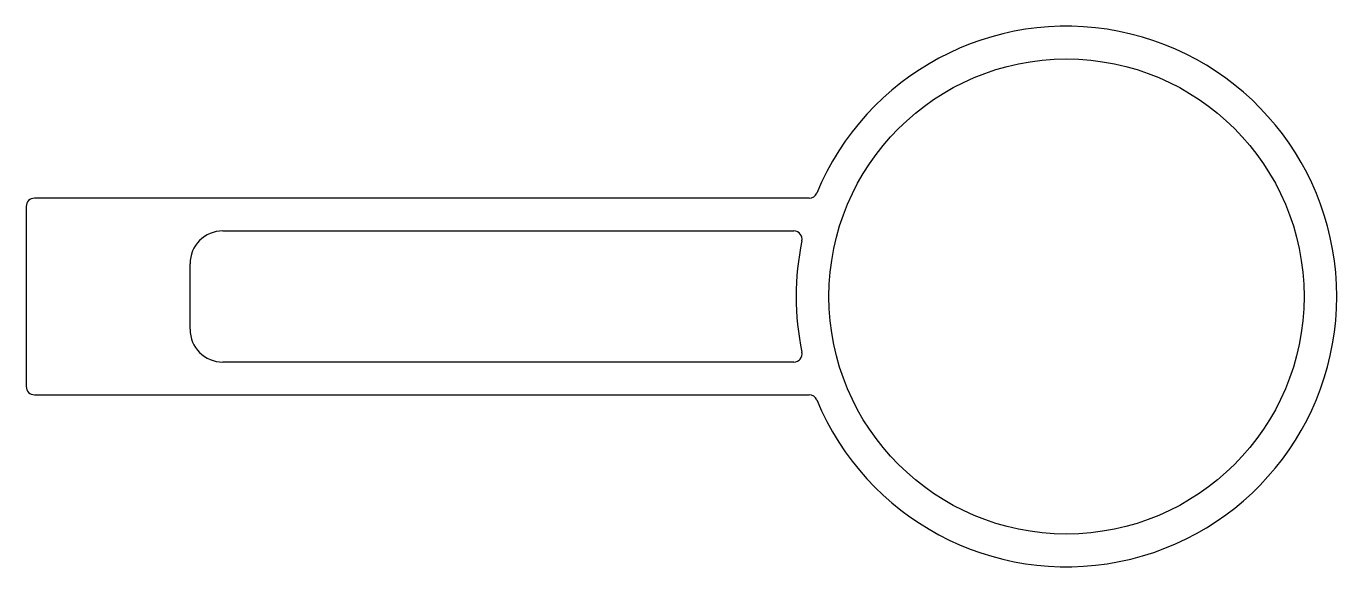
# Model space of a CAD drawing. Extents: x 2259.5 to 2339.5, y 1003.9 to 1036.9.
import ezdxf

# ---------------------------------------------------------------- set-up
doc = ezdxf.new("R2010")
doc.units = 0
doc.layers.get('0').update_dxf_attribs({"linetype": 'CONTINUOUS'})

msp = doc.modelspace()

# ---------------------------------------------------------------- linework, layer by layer
for p, q in [((2307.295, 1026.435), (2260.003, 1026.435)), ((2259.503, 1025.935), (2259.503, 1014.935)), ((2271.503, 1024.435), (2306.367, 1024.435)), ((2269.503, 1018.435), (2269.503, 1022.435)), ((2306.367, 1016.435), (2271.503, 1016.435)), ((2260.003, 1014.435), (2307.295, 1014.435))]:
    msp.add_line(p, q)
msp.add_circle((2323.003, 1020.435), 14.5)
for centre, radius, start, end in [((2323.003, 1020.435), 16.5, 202.47951, 157.52049), ((2260.003, 1025.935), 0.5, 90, 180), ((2307.295, 1026.935), 0.5, 270, 337.52049), ((2271.503, 1022.435), 2, 90, 180), ((2306.367, 1023.935), 0.5, 348.11884, 90), ((2323.003, 1020.435), 16.5, 168.11884, 191.88116), ((2271.503, 1018.435), 2, 180, 270), ((2306.367, 1016.935), 0.5, 270, 11.88116), ((2260.003, 1014.935), 0.5, 180, 270), ((2307.295, 1013.935), 0.5, 22.47951, 90)]:
    msp.add_arc(centre, radius, start, end)

doc.saveas('drawing.dxf')
